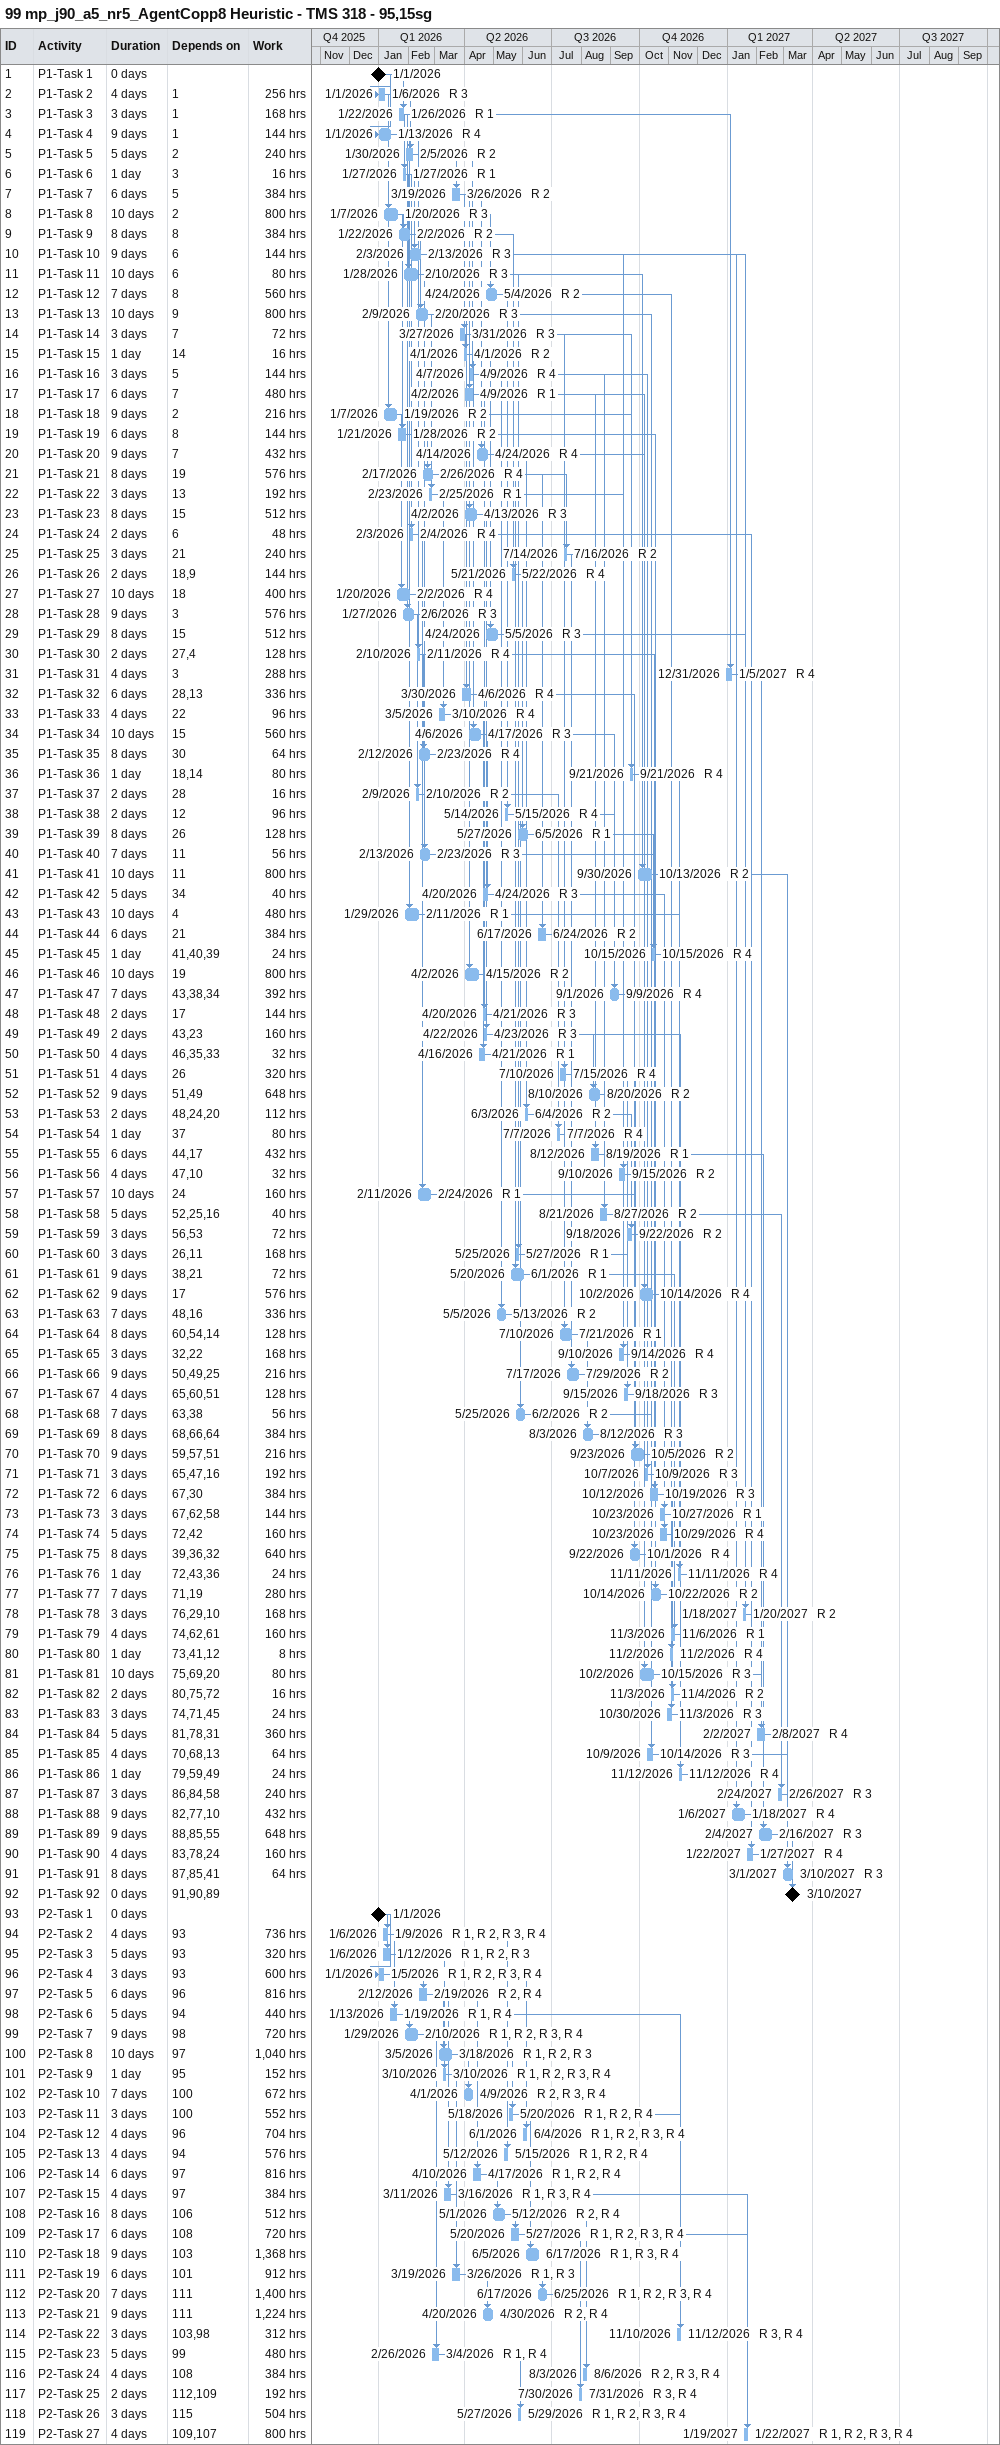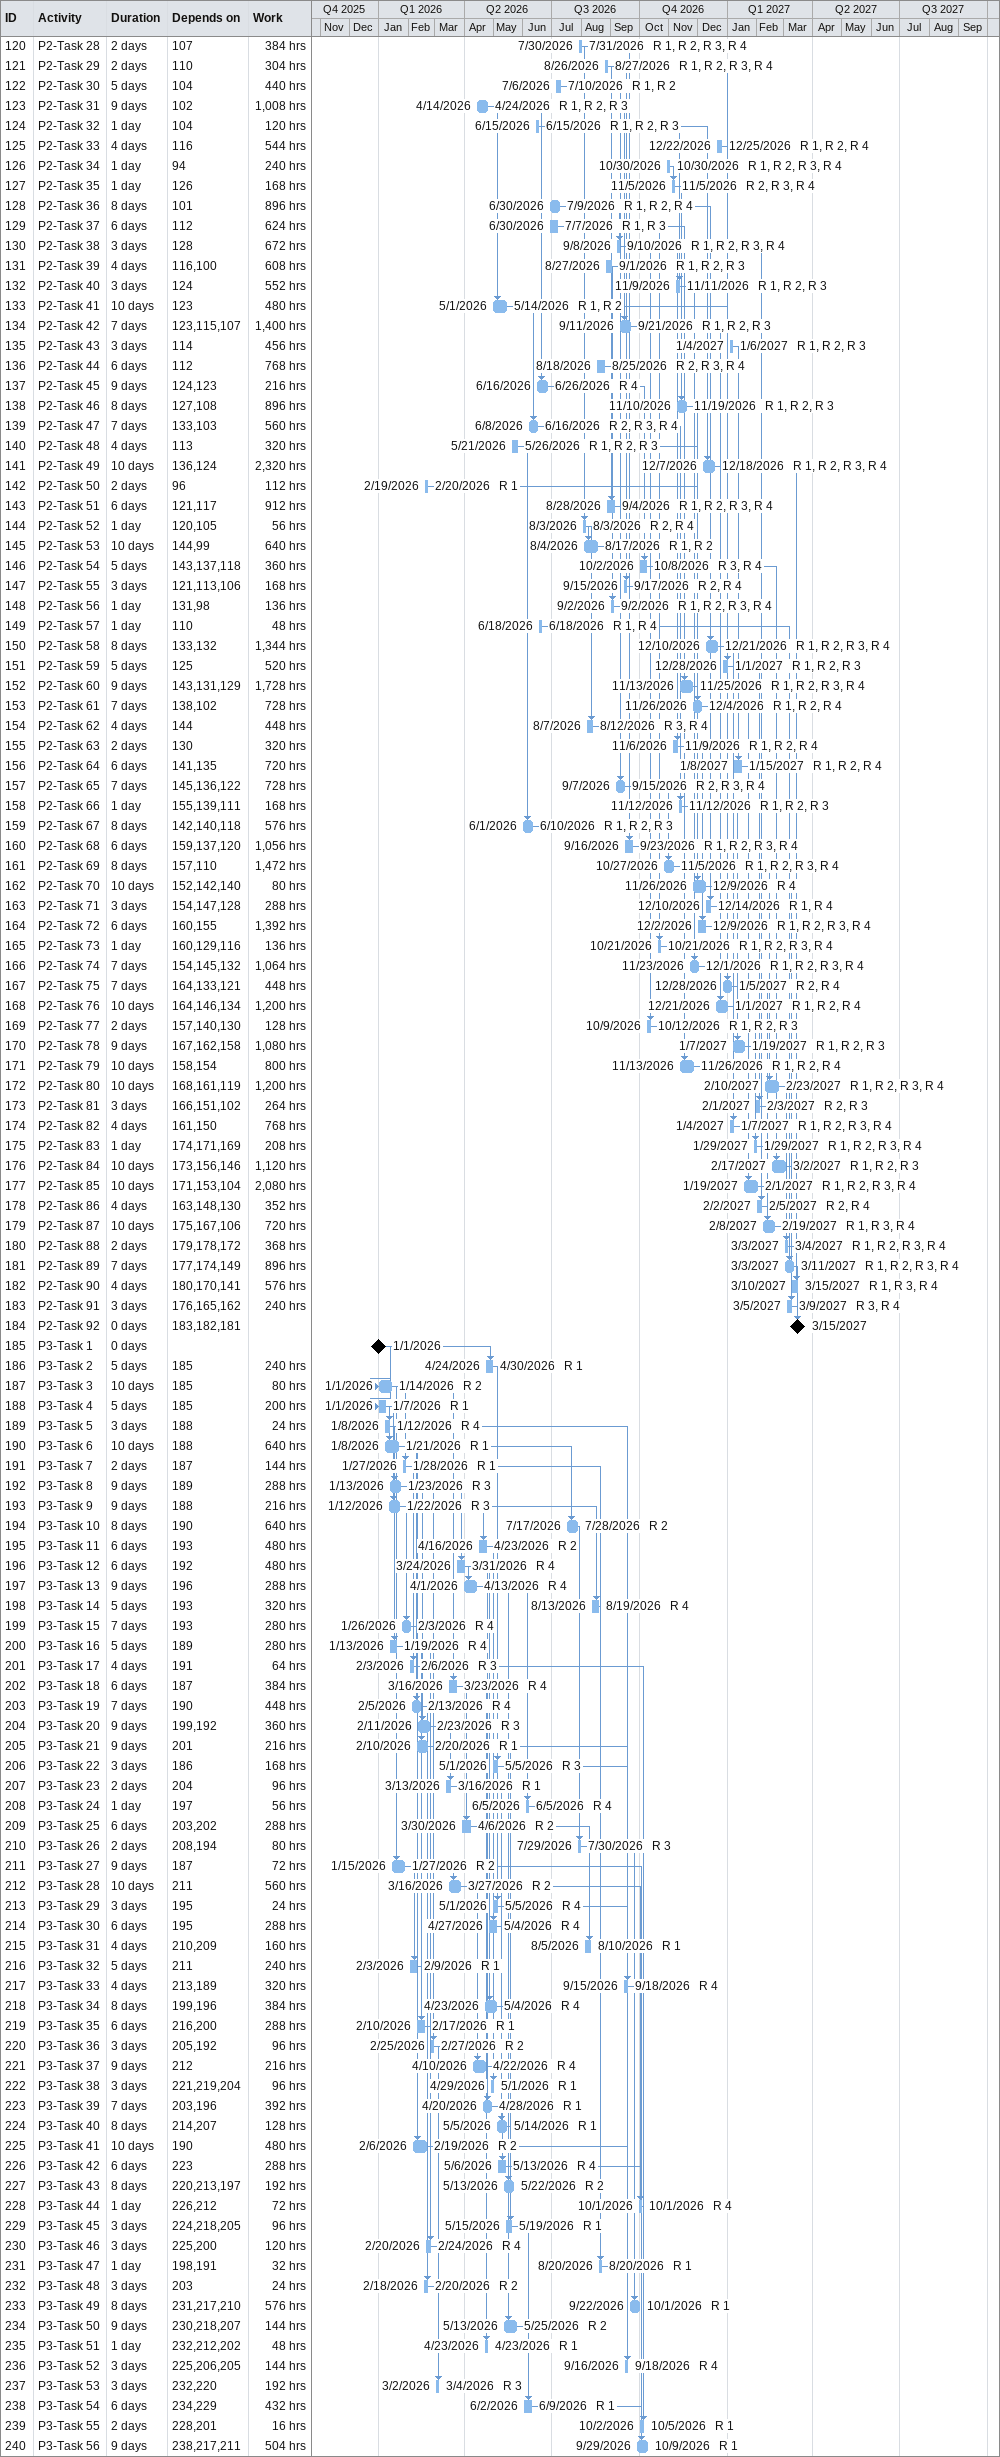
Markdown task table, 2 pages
99 mp_j90_a5_nr5_AgentCopp8 Heuristic - TMS 318 - 95,15sg

| ID | Task | Duration | Start | Finish | Predecessors | Resources | Work (h) |
|---|---|---|---|---|---|---|---|
| 1 | P1-Task 1 | 0d | 2026-01-01 | 2026-01-01 |  |  |  |
| 2 | P1-Task 2 | 4d | 2026-01-01 | 2026-01-06 | 1 | R 3 | 256 |
| 3 | P1-Task 3 | 3d | 2026-01-22 | 2026-01-26 | 1 | R 1 | 168 |
| 4 | P1-Task 4 | 9d | 2026-01-01 | 2026-01-13 | 1 | R 4 | 144 |
| 5 | P1-Task 5 | 5d | 2026-01-30 | 2026-02-05 | 2 | R 2 | 240 |
| 6 | P1-Task 6 | 1d | 2026-01-27 | 2026-01-27 | 3 | R 1 | 16 |
| 7 | P1-Task 7 | 6d | 2026-03-19 | 2026-03-26 | 5 | R 2 | 384 |
| 8 | P1-Task 8 | 10d | 2026-01-07 | 2026-01-20 | 2 | R 3 | 800 |
| 9 | P1-Task 9 | 8d | 2026-01-22 | 2026-02-02 | 8 | R 2 | 384 |
| 10 | P1-Task 10 | 9d | 2026-02-03 | 2026-02-13 | 6 | R 3 | 144 |
| 11 | P1-Task 11 | 10d | 2026-01-28 | 2026-02-10 | 6 | R 3 | 80 |
| 12 | P1-Task 12 | 7d | 2026-04-24 | 2026-05-04 | 8 | R 2 | 560 |
| 13 | P1-Task 13 | 10d | 2026-02-09 | 2026-02-20 | 9 | R 3 | 800 |
| 14 | P1-Task 14 | 3d | 2026-03-27 | 2026-03-31 | 7 | R 3 | 72 |
| 15 | P1-Task 15 | 1d | 2026-04-01 | 2026-04-01 | 14 | R 2 | 16 |
| 16 | P1-Task 16 | 3d | 2026-04-07 | 2026-04-09 | 5 | R 4 | 144 |
| 17 | P1-Task 17 | 6d | 2026-04-02 | 2026-04-09 | 7 | R 1 | 480 |
| 18 | P1-Task 18 | 9d | 2026-01-07 | 2026-01-19 | 2 | R 2 | 216 |
| 19 | P1-Task 19 | 6d | 2026-01-21 | 2026-01-28 | 8 | R 2 | 144 |
| 20 | P1-Task 20 | 9d | 2026-04-14 | 2026-04-24 | 7 | R 4 | 432 |
| 21 | P1-Task 21 | 8d | 2026-02-17 | 2026-02-26 | 19 | R 4 | 576 |
| 22 | P1-Task 22 | 3d | 2026-02-23 | 2026-02-25 | 13 | R 1 | 192 |
| 23 | P1-Task 23 | 8d | 2026-04-02 | 2026-04-13 | 15 | R 3 | 512 |
| 24 | P1-Task 24 | 2d | 2026-02-03 | 2026-02-04 | 6 | R 4 | 48 |
| 25 | P1-Task 25 | 3d | 2026-07-14 | 2026-07-16 | 21 | R 2 | 240 |
| 26 | P1-Task 26 | 2d | 2026-05-21 | 2026-05-22 | 18, 9 | R 4 | 144 |
| 27 | P1-Task 27 | 10d | 2026-01-20 | 2026-02-02 | 18 | R 4 | 400 |
| 28 | P1-Task 28 | 9d | 2026-01-27 | 2026-02-06 | 3 | R 3 | 576 |
| 29 | P1-Task 29 | 8d | 2026-04-24 | 2026-05-05 | 15 | R 3 | 512 |
| 30 | P1-Task 30 | 2d | 2026-02-10 | 2026-02-11 | 27, 4 | R 4 | 128 |
| 31 | P1-Task 31 | 4d | 2026-12-31 | 2027-01-05 | 3 | R 4 | 288 |
| 32 | P1-Task 32 | 6d | 2026-03-30 | 2026-04-06 | 28, 13 | R 4 | 336 |
| 33 | P1-Task 33 | 4d | 2026-03-05 | 2026-03-10 | 22 | R 4 | 96 |
| 34 | P1-Task 34 | 10d | 2026-04-06 | 2026-04-17 | 15 | R 3 | 560 |
| 35 | P1-Task 35 | 8d | 2026-02-12 | 2026-02-23 | 30 | R 4 | 64 |
| 36 | P1-Task 36 | 1d | 2026-09-21 | 2026-09-21 | 18, 14 | R 4 | 80 |
| 37 | P1-Task 37 | 2d | 2026-02-09 | 2026-02-10 | 28 | R 2 | 16 |
| 38 | P1-Task 38 | 2d | 2026-05-14 | 2026-05-15 | 12 | R 4 | 96 |
| 39 | P1-Task 39 | 8d | 2026-05-27 | 2026-06-05 | 26 | R 1 | 128 |
| 40 | P1-Task 40 | 7d | 2026-02-13 | 2026-02-23 | 11 | R 3 | 56 |
| 41 | P1-Task 41 | 10d | 2026-09-30 | 2026-10-13 | 11 | R 2 | 800 |
| 42 | P1-Task 42 | 5d | 2026-04-20 | 2026-04-24 | 34 | R 3 | 40 |
| 43 | P1-Task 43 | 10d | 2026-01-29 | 2026-02-11 | 4 | R 1 | 480 |
| 44 | P1-Task 44 | 6d | 2026-06-17 | 2026-06-24 | 21 | R 2 | 384 |
| 45 | P1-Task 45 | 1d | 2026-10-15 | 2026-10-15 | 41, 40, 39 | R 4 | 24 |
| 46 | P1-Task 46 | 10d | 2026-04-02 | 2026-04-15 | 19 | R 2 | 800 |
| 47 | P1-Task 47 | 7d | 2026-09-01 | 2026-09-09 | 43, 38, 34 | R 4 | 392 |
| 48 | P1-Task 48 | 2d | 2026-04-20 | 2026-04-21 | 17 | R 3 | 144 |
| 49 | P1-Task 49 | 2d | 2026-04-22 | 2026-04-23 | 43, 23 | R 3 | 160 |
| 50 | P1-Task 50 | 4d | 2026-04-16 | 2026-04-21 | 46, 35, 33 | R 1 | 32 |
| 51 | P1-Task 51 | 4d | 2026-07-10 | 2026-07-15 | 26 | R 4 | 320 |
| 52 | P1-Task 52 | 9d | 2026-08-10 | 2026-08-20 | 51, 49 | R 2 | 648 |
| 53 | P1-Task 53 | 2d | 2026-06-03 | 2026-06-04 | 48, 24, 20 | R 2 | 112 |
| 54 | P1-Task 54 | 1d | 2026-07-07 | 2026-07-07 | 37 | R 4 | 80 |
| 55 | P1-Task 55 | 6d | 2026-08-12 | 2026-08-19 | 44, 17 | R 1 | 432 |
| 56 | P1-Task 56 | 4d | 2026-09-10 | 2026-09-15 | 47, 10 | R 2 | 32 |
| 57 | P1-Task 57 | 10d | 2026-02-11 | 2026-02-24 | 24 | R 1 | 160 |
| 58 | P1-Task 58 | 5d | 2026-08-21 | 2026-08-27 | 52, 25, 16 | R 2 | 40 |
| 59 | P1-Task 59 | 3d | 2026-09-18 | 2026-09-22 | 56, 53 | R 2 | 72 |
| 60 | P1-Task 60 | 3d | 2026-05-25 | 2026-05-27 | 26, 11 | R 1 | 168 |
| 61 | P1-Task 61 | 9d | 2026-05-20 | 2026-06-01 | 38, 21 | R 1 | 72 |
| 62 | P1-Task 62 | 9d | 2026-10-02 | 2026-10-14 | 17 | R 4 | 576 |
| 63 | P1-Task 63 | 7d | 2026-05-05 | 2026-05-13 | 48, 16 | R 2 | 336 |
| 64 | P1-Task 64 | 8d | 2026-07-10 | 2026-07-21 | 60, 54, 14 | R 1 | 128 |
| 65 | P1-Task 65 | 3d | 2026-09-10 | 2026-09-14 | 32, 22 | R 4 | 168 |
| 66 | P1-Task 66 | 9d | 2026-07-17 | 2026-07-29 | 50, 49, 25 | R 2 | 216 |
| 67 | P1-Task 67 | 4d | 2026-09-15 | 2026-09-18 | 65, 60, 51 | R 3 | 128 |
| 68 | P1-Task 68 | 7d | 2026-05-25 | 2026-06-02 | 63, 38 | R 2 | 56 |
| 69 | P1-Task 69 | 8d | 2026-08-03 | 2026-08-12 | 68, 66, 64 | R 3 | 384 |
| 70 | P1-Task 70 | 9d | 2026-09-23 | 2026-10-05 | 59, 57, 51 | R 2 | 216 |
| 71 | P1-Task 71 | 3d | 2026-10-07 | 2026-10-09 | 65, 47, 16 | R 3 | 192 |
| 72 | P1-Task 72 | 6d | 2026-10-12 | 2026-10-19 | 67, 30 | R 3 | 384 |
| 73 | P1-Task 73 | 3d | 2026-10-23 | 2026-10-27 | 67, 62, 58 | R 1 | 144 |
| 74 | P1-Task 74 | 5d | 2026-10-23 | 2026-10-29 | 72, 42 | R 4 | 160 |
| 75 | P1-Task 75 | 8d | 2026-09-22 | 2026-10-01 | 39, 36, 32 | R 4 | 640 |
| 76 | P1-Task 76 | 1d | 2026-11-11 | 2026-11-11 | 72, 43, 36 | R 4 | 24 |
| 77 | P1-Task 77 | 7d | 2026-10-14 | 2026-10-22 | 71, 19 | R 2 | 280 |
| 78 | P1-Task 78 | 3d | 2027-01-18 | 2027-01-20 | 76, 29, 10 | R 2 | 168 |
| 79 | P1-Task 79 | 4d | 2026-11-03 | 2026-11-06 | 74, 62, 61 | R 1 | 160 |
| 80 | P1-Task 80 | 1d | 2026-11-02 | 2026-11-02 | 73, 41, 12 | R 4 | 8 |
| 81 | P1-Task 81 | 10d | 2026-10-02 | 2026-10-15 | 75, 69, 20 | R 3 | 80 |
| 82 | P1-Task 82 | 2d | 2026-11-03 | 2026-11-04 | 80, 75, 72 | R 2 | 16 |
| 83 | P1-Task 83 | 3d | 2026-10-30 | 2026-11-03 | 74, 71, 45 | R 3 | 24 |
| 84 | P1-Task 84 | 5d | 2027-02-02 | 2027-02-08 | 81, 78, 31 | R 4 | 360 |
| 85 | P1-Task 85 | 4d | 2026-10-09 | 2026-10-14 | 70, 68, 13 | R 3 | 64 |
| 86 | P1-Task 86 | 1d | 2026-11-12 | 2026-11-12 | 79, 59, 49 | R 4 | 24 |
| 87 | P1-Task 87 | 3d | 2027-02-24 | 2027-02-26 | 86, 84, 58 | R 3 | 240 |
| 88 | P1-Task 88 | 9d | 2027-01-06 | 2027-01-18 | 82, 77, 10 | R 4 | 432 |
| 89 | P1-Task 89 | 9d | 2027-02-04 | 2027-02-16 | 88, 85, 55 | R 3 | 648 |
| 90 | P1-Task 90 | 4d | 2027-01-22 | 2027-01-27 | 83, 78, 24 | R 4 | 160 |
| 91 | P1-Task 91 | 8d | 2027-03-01 | 2027-03-10 | 87, 85, 41 | R 3 | 64 |
| 92 | P1-Task 92 | 0d | 2027-03-10 | 2027-03-10 | 91, 90, 89 |  |  |
| 93 | P2-Task 1 | 0d | 2026-01-01 | 2026-01-01 |  |  |  |
| 94 | P2-Task 2 | 4d | 2026-01-06 | 2026-01-09 | 93 | R 1, R 2, R 3, R 4 | 736 |
| 95 | P2-Task 3 | 5d | 2026-01-06 | 2026-01-12 | 93 | R 1, R 2, R 3 | 320 |
| 96 | P2-Task 4 | 3d | 2026-01-01 | 2026-01-05 | 93 | R 1, R 2, R 3, R 4 | 600 |
| 97 | P2-Task 5 | 6d | 2026-02-12 | 2026-02-19 | 96 | R 2, R 4 | 816 |
| 98 | P2-Task 6 | 5d | 2026-01-13 | 2026-01-19 | 94 | R 1, R 4 | 440 |
| 99 | P2-Task 7 | 9d | 2026-01-29 | 2026-02-10 | 98 | R 1, R 2, R 3, R 4 | 720 |
| 100 | P2-Task 8 | 10d | 2026-03-05 | 2026-03-18 | 97 | R 1, R 2, R 3 | 1040 |
| 101 | P2-Task 9 | 1d | 2026-03-10 | 2026-03-10 | 95 | R 1, R 2, R 3, R 4 | 152 |
| 102 | P2-Task 10 | 7d | 2026-04-01 | 2026-04-09 | 100 | R 2, R 3, R 4 | 672 |
| 103 | P2-Task 11 | 3d | 2026-05-18 | 2026-05-20 | 100 | R 1, R 2, R 4 | 552 |
| 104 | P2-Task 12 | 4d | 2026-06-01 | 2026-06-04 | 96 | R 1, R 2, R 3, R 4 | 704 |
| 105 | P2-Task 13 | 4d | 2026-05-12 | 2026-05-15 | 94 | R 1, R 2, R 4 | 576 |
| 106 | P2-Task 14 | 6d | 2026-04-10 | 2026-04-17 | 97 | R 1, R 2, R 4 | 816 |
| 107 | P2-Task 15 | 4d | 2026-03-11 | 2026-03-16 | 97 | R 1, R 3, R 4 | 384 |
| 108 | P2-Task 16 | 8d | 2026-05-01 | 2026-05-12 | 106 | R 2, R 4 | 512 |
| 109 | P2-Task 17 | 6d | 2026-05-20 | 2026-05-27 | 108 | R 1, R 2, R 3, R 4 | 720 |
| 110 | P2-Task 18 | 9d | 2026-06-05 | 2026-06-17 | 103 | R 1, R 3, R 4 | 1368 |
| 111 | P2-Task 19 | 6d | 2026-03-19 | 2026-03-26 | 101 | R 1, R 3 | 912 |
| 112 | P2-Task 20 | 7d | 2026-06-17 | 2026-06-25 | 111 | R 1, R 2, R 3, R 4 | 1400 |
| 113 | P2-Task 21 | 9d | 2026-04-20 | 2026-04-30 | 111 | R 2, R 4 | 1224 |
| 114 | P2-Task 22 | 3d | 2026-11-10 | 2026-11-12 | 103, 98 | R 3, R 4 | 312 |
| 115 | P2-Task 23 | 5d | 2026-02-26 | 2026-03-04 | 99 | R 1, R 4 | 480 |
| 116 | P2-Task 24 | 4d | 2026-08-03 | 2026-08-06 | 108 | R 2, R 3, R 4 | 384 |
| 117 | P2-Task 25 | 2d | 2026-07-30 | 2026-07-31 | 112, 109 | R 3, R 4 | 192 |
| 118 | P2-Task 26 | 3d | 2026-05-27 | 2026-05-29 | 115 | R 1, R 2, R 3, R 4 | 504 |
| 119 | P2-Task 27 | 4d | 2027-01-19 | 2027-01-22 | 109, 107 | R 1, R 2, R 3, R 4 | 800 |
| 120 | P2-Task 28 | 2d | 2026-07-30 | 2026-07-31 | 107 | R 1, R 2, R 3, R 4 | 384 |
| 121 | P2-Task 29 | 2d | 2026-08-26 | 2026-08-27 | 110 | R 1, R 2, R 3, R 4 | 304 |
| 122 | P2-Task 30 | 5d | 2026-07-06 | 2026-07-10 | 104 | R 1, R 2 | 440 |
| 123 | P2-Task 31 | 9d | 2026-04-14 | 2026-04-24 | 102 | R 1, R 2, R 3 | 1008 |
| 124 | P2-Task 32 | 1d | 2026-06-15 | 2026-06-15 | 104 | R 1, R 2, R 3 | 120 |
| 125 | P2-Task 33 | 4d | 2026-12-22 | 2026-12-25 | 116 | R 1, R 2, R 4 | 544 |
| 126 | P2-Task 34 | 1d | 2026-10-30 | 2026-10-30 | 94 | R 1, R 2, R 3, R 4 | 240 |
| 127 | P2-Task 35 | 1d | 2026-11-05 | 2026-11-05 | 126 | R 2, R 3, R 4 | 168 |
| 128 | P2-Task 36 | 8d | 2026-06-30 | 2026-07-09 | 101 | R 1, R 2, R 4 | 896 |
| 129 | P2-Task 37 | 6d | 2026-06-30 | 2026-07-07 | 112 | R 1, R 3 | 624 |
| 130 | P2-Task 38 | 3d | 2026-09-08 | 2026-09-10 | 128 | R 1, R 2, R 3, R 4 | 672 |
| 131 | P2-Task 39 | 4d | 2026-08-27 | 2026-09-01 | 116, 100 | R 1, R 2, R 3 | 608 |
| 132 | P2-Task 40 | 3d | 2026-11-09 | 2026-11-11 | 124 | R 1, R 2, R 3 | 552 |
| 133 | P2-Task 41 | 10d | 2026-05-01 | 2026-05-14 | 123 | R 1, R 2 | 480 |
| 134 | P2-Task 42 | 7d | 2026-09-11 | 2026-09-21 | 123, 115, 107 | R 1, R 2, R 3 | 1400 |
| 135 | P2-Task 43 | 3d | 2027-01-04 | 2027-01-06 | 114 | R 1, R 2, R 3 | 456 |
| 136 | P2-Task 44 | 6d | 2026-08-18 | 2026-08-25 | 112 | R 2, R 3, R 4 | 768 |
| 137 | P2-Task 45 | 9d | 2026-06-16 | 2026-06-26 | 124, 123 | R 4 | 216 |
| 138 | P2-Task 46 | 8d | 2026-11-10 | 2026-11-19 | 127, 108 | R 1, R 2, R 3 | 896 |
| 139 | P2-Task 47 | 7d | 2026-06-08 | 2026-06-16 | 133, 103 | R 2, R 3, R 4 | 560 |
| 140 | P2-Task 48 | 4d | 2026-05-21 | 2026-05-26 | 113 | R 1, R 2, R 3 | 320 |
| 141 | P2-Task 49 | 10d | 2026-12-07 | 2026-12-18 | 136, 124 | R 1, R 2, R 3, R 4 | 2320 |
| 142 | P2-Task 50 | 2d | 2026-02-19 | 2026-02-20 | 96 | R 1 | 112 |
| 143 | P2-Task 51 | 6d | 2026-08-28 | 2026-09-04 | 121, 117 | R 1, R 2, R 3, R 4 | 912 |
| 144 | P2-Task 52 | 1d | 2026-08-03 | 2026-08-03 | 120, 105 | R 2, R 4 | 56 |
| 145 | P2-Task 53 | 10d | 2026-08-04 | 2026-08-17 | 144, 99 | R 1, R 2 | 640 |
| 146 | P2-Task 54 | 5d | 2026-10-02 | 2026-10-08 | 143, 137, 118 | R 3, R 4 | 360 |
| 147 | P2-Task 55 | 3d | 2026-09-15 | 2026-09-17 | 121, 113, 106 | R 2, R 4 | 168 |
| 148 | P2-Task 56 | 1d | 2026-09-02 | 2026-09-02 | 131, 98 | R 1, R 2, R 3, R 4 | 136 |
| 149 | P2-Task 57 | 1d | 2026-06-18 | 2026-06-18 | 110 | R 1, R 4 | 48 |
| 150 | P2-Task 58 | 8d | 2026-12-10 | 2026-12-21 | 133, 132 | R 1, R 2, R 3, R 4 | 1344 |
| 151 | P2-Task 59 | 5d | 2026-12-28 | 2027-01-01 | 125 | R 1, R 2, R 3 | 520 |
| 152 | P2-Task 60 | 9d | 2026-11-13 | 2026-11-25 | 143, 131, 129 | R 1, R 2, R 3, R 4 | 1728 |
| 153 | P2-Task 61 | 7d | 2026-11-26 | 2026-12-04 | 138, 102 | R 1, R 2, R 4 | 728 |
| 154 | P2-Task 62 | 4d | 2026-08-07 | 2026-08-12 | 144 | R 3, R 4 | 448 |
| 155 | P2-Task 63 | 2d | 2026-11-06 | 2026-11-09 | 130 | R 1, R 2, R 4 | 320 |
| 156 | P2-Task 64 | 6d | 2027-01-08 | 2027-01-15 | 141, 135 | R 1, R 2, R 4 | 720 |
| 157 | P2-Task 65 | 7d | 2026-09-07 | 2026-09-15 | 145, 136, 122 | R 2, R 3, R 4 | 728 |
| 158 | P2-Task 66 | 1d | 2026-11-12 | 2026-11-12 | 155, 139, 111 | R 1, R 2, R 3 | 168 |
| 159 | P2-Task 67 | 8d | 2026-06-01 | 2026-06-10 | 142, 140, 118 | R 1, R 2, R 3 | 576 |
| 160 | P2-Task 68 | 6d | 2026-09-16 | 2026-09-23 | 159, 137, 120 | R 1, R 2, R 3, R 4 | 1056 |
| 161 | P2-Task 69 | 8d | 2026-10-27 | 2026-11-05 | 157, 110 | R 1, R 2, R 3, R 4 | 1472 |
| 162 | P2-Task 70 | 10d | 2026-11-26 | 2026-12-09 | 152, 142, 140 | R 4 | 80 |
| 163 | P2-Task 71 | 3d | 2026-12-10 | 2026-12-14 | 154, 147, 128 | R 1, R 4 | 288 |
| 164 | P2-Task 72 | 6d | 2026-12-02 | 2026-12-09 | 160, 155 | R 1, R 2, R 3, R 4 | 1392 |
| 165 | P2-Task 73 | 1d | 2026-10-21 | 2026-10-21 | 160, 129, 116 | R 1, R 2, R 3, R 4 | 136 |
| 166 | P2-Task 74 | 7d | 2026-11-23 | 2026-12-01 | 154, 145, 132 | R 1, R 2, R 3, R 4 | 1064 |
| 167 | P2-Task 75 | 7d | 2026-12-28 | 2027-01-05 | 164, 133, 121 | R 2, R 4 | 448 |
| 168 | P2-Task 76 | 10d | 2026-12-21 | 2027-01-01 | 164, 146, 134 | R 1, R 2, R 4 | 1200 |
| 169 | P2-Task 77 | 2d | 2026-10-09 | 2026-10-12 | 157, 140, 130 | R 1, R 2, R 3 | 128 |
| 170 | P2-Task 78 | 9d | 2027-01-07 | 2027-01-19 | 167, 162, 158 | R 1, R 2, R 3 | 1080 |
| 171 | P2-Task 79 | 10d | 2026-11-13 | 2026-11-26 | 158, 154 | R 1, R 2, R 4 | 800 |
| 172 | P2-Task 80 | 10d | 2027-02-10 | 2027-02-23 | 168, 161, 119 | R 1, R 2, R 3, R 4 | 1200 |
| 173 | P2-Task 81 | 3d | 2027-02-01 | 2027-02-03 | 166, 151, 102 | R 2, R 3 | 264 |
| 174 | P2-Task 82 | 4d | 2027-01-04 | 2027-01-07 | 161, 150 | R 1, R 2, R 3, R 4 | 768 |
| 175 | P2-Task 83 | 1d | 2027-01-29 | 2027-01-29 | 174, 171, 169 | R 1, R 2, R 3, R 4 | 208 |
| 176 | P2-Task 84 | 10d | 2027-02-17 | 2027-03-02 | 173, 156, 146 | R 1, R 2, R 3 | 1120 |
| 177 | P2-Task 85 | 10d | 2027-01-19 | 2027-02-01 | 171, 153, 104 | R 1, R 2, R 3, R 4 | 2080 |
| 178 | P2-Task 86 | 4d | 2027-02-02 | 2027-02-05 | 163, 148, 130 | R 2, R 4 | 352 |
| 179 | P2-Task 87 | 10d | 2027-02-08 | 2027-02-19 | 175, 167, 106 | R 1, R 3, R 4 | 720 |
| 180 | P2-Task 88 | 2d | 2027-03-03 | 2027-03-04 | 179, 178, 172 | R 1, R 2, R 3, R 4 | 368 |
| 181 | P2-Task 89 | 7d | 2027-03-03 | 2027-03-11 | 177, 174, 149 | R 1, R 2, R 3, R 4 | 896 |
| 182 | P2-Task 90 | 4d | 2027-03-10 | 2027-03-15 | 180, 170, 141 | R 1, R 3, R 4 | 576 |
| 183 | P2-Task 91 | 3d | 2027-03-05 | 2027-03-09 | 176, 165, 162 | R 3, R 4 | 240 |
| 184 | P2-Task 92 | 0d | 2027-03-15 | 2027-03-15 | 183, 182, 181 |  |  |
| 185 | P3-Task 1 | 0d | 2026-01-01 | 2026-01-01 |  |  |  |
| 186 | P3-Task 2 | 5d | 2026-04-24 | 2026-04-30 | 185 | R 1 | 240 |
| 187 | P3-Task 3 | 10d | 2026-01-01 | 2026-01-14 | 185 | R 2 | 80 |
| 188 | P3-Task 4 | 5d | 2026-01-01 | 2026-01-07 | 185 | R 1 | 200 |
| 189 | P3-Task 5 | 3d | 2026-01-08 | 2026-01-12 | 188 | R 4 | 24 |
| 190 | P3-Task 6 | 10d | 2026-01-08 | 2026-01-21 | 188 | R 1 | 640 |
| 191 | P3-Task 7 | 2d | 2026-01-27 | 2026-01-28 | 187 | R 1 | 144 |
| 192 | P3-Task 8 | 9d | 2026-01-13 | 2026-01-23 | 189 | R 3 | 288 |
| 193 | P3-Task 9 | 9d | 2026-01-12 | 2026-01-22 | 188 | R 3 | 216 |
| 194 | P3-Task 10 | 8d | 2026-07-17 | 2026-07-28 | 190 | R 2 | 640 |
| 195 | P3-Task 11 | 6d | 2026-04-16 | 2026-04-23 | 193 | R 2 | 480 |
| 196 | P3-Task 12 | 6d | 2026-03-24 | 2026-03-31 | 192 | R 4 | 480 |
| 197 | P3-Task 13 | 9d | 2026-04-01 | 2026-04-13 | 196 | R 4 | 288 |
| 198 | P3-Task 14 | 5d | 2026-08-13 | 2026-08-19 | 193 | R 4 | 320 |
| 199 | P3-Task 15 | 7d | 2026-01-26 | 2026-02-03 | 193 | R 4 | 280 |
| 200 | P3-Task 16 | 5d | 2026-01-13 | 2026-01-19 | 189 | R 4 | 280 |
| 201 | P3-Task 17 | 4d | 2026-02-03 | 2026-02-06 | 191 | R 3 | 64 |
| 202 | P3-Task 18 | 6d | 2026-03-16 | 2026-03-23 | 187 | R 4 | 384 |
| 203 | P3-Task 19 | 7d | 2026-02-05 | 2026-02-13 | 190 | R 4 | 448 |
| 204 | P3-Task 20 | 9d | 2026-02-11 | 2026-02-23 | 199, 192 | R 3 | 360 |
| 205 | P3-Task 21 | 9d | 2026-02-10 | 2026-02-20 | 201 | R 1 | 216 |
| 206 | P3-Task 22 | 3d | 2026-05-01 | 2026-05-05 | 186 | R 3 | 168 |
| 207 | P3-Task 23 | 2d | 2026-03-13 | 2026-03-16 | 204 | R 1 | 96 |
| 208 | P3-Task 24 | 1d | 2026-06-05 | 2026-06-05 | 197 | R 4 | 56 |
| 209 | P3-Task 25 | 6d | 2026-03-30 | 2026-04-06 | 203, 202 | R 2 | 288 |
| 210 | P3-Task 26 | 2d | 2026-07-29 | 2026-07-30 | 208, 194 | R 3 | 80 |
| 211 | P3-Task 27 | 9d | 2026-01-15 | 2026-01-27 | 187 | R 2 | 72 |
| 212 | P3-Task 28 | 10d | 2026-03-16 | 2026-03-27 | 211 | R 2 | 560 |
| 213 | P3-Task 29 | 3d | 2026-05-01 | 2026-05-05 | 195 | R 4 | 24 |
| 214 | P3-Task 30 | 6d | 2026-04-27 | 2026-05-04 | 195 | R 4 | 288 |
| 215 | P3-Task 31 | 4d | 2026-08-05 | 2026-08-10 | 210, 209 | R 1 | 160 |
| 216 | P3-Task 32 | 5d | 2026-02-03 | 2026-02-09 | 211 | R 1 | 240 |
| 217 | P3-Task 33 | 4d | 2026-09-15 | 2026-09-18 | 213, 189 | R 4 | 320 |
| 218 | P3-Task 34 | 8d | 2026-04-23 | 2026-05-04 | 199, 196 | R 4 | 384 |
| 219 | P3-Task 35 | 6d | 2026-02-10 | 2026-02-17 | 216, 200 | R 1 | 288 |
| 220 | P3-Task 36 | 3d | 2026-02-25 | 2026-02-27 | 205, 192 | R 2 | 96 |
| 221 | P3-Task 37 | 9d | 2026-04-10 | 2026-04-22 | 212 | R 4 | 216 |
| 222 | P3-Task 38 | 3d | 2026-04-29 | 2026-05-01 | 221, 219, 204 | R 1 | 96 |
| 223 | P3-Task 39 | 7d | 2026-04-20 | 2026-04-28 | 203, 196 | R 1 | 392 |
| 224 | P3-Task 40 | 8d | 2026-05-05 | 2026-05-14 | 214, 207 | R 1 | 128 |
| 225 | P3-Task 41 | 10d | 2026-02-06 | 2026-02-19 | 190 | R 2 | 480 |
| 226 | P3-Task 42 | 6d | 2026-05-06 | 2026-05-13 | 223 | R 4 | 288 |
| 227 | P3-Task 43 | 8d | 2026-05-13 | 2026-05-22 | 220, 213, 197 | R 2 | 192 |
| 228 | P3-Task 44 | 1d | 2026-10-01 | 2026-10-01 | 226, 212 | R 4 | 72 |
| 229 | P3-Task 45 | 3d | 2026-05-15 | 2026-05-19 | 224, 218, 205 | R 1 | 96 |
| 230 | P3-Task 46 | 3d | 2026-02-20 | 2026-02-24 | 225, 200 | R 4 | 120 |
| 231 | P3-Task 47 | 1d | 2026-08-20 | 2026-08-20 | 198, 191 | R 1 | 32 |
| 232 | P3-Task 48 | 3d | 2026-02-18 | 2026-02-20 | 203 | R 2 | 24 |
| 233 | P3-Task 49 | 8d | 2026-09-22 | 2026-10-01 | 231, 217, 210 | R 1 | 576 |
| 234 | P3-Task 50 | 9d | 2026-05-13 | 2026-05-25 | 230, 218, 207 | R 2 | 144 |
| 235 | P3-Task 51 | 1d | 2026-04-23 | 2026-04-23 | 232, 212, 202 | R 1 | 48 |
| 236 | P3-Task 52 | 3d | 2026-09-16 | 2026-09-18 | 225, 206, 205 | R 4 | 144 |
| 237 | P3-Task 53 | 3d | 2026-03-02 | 2026-03-04 | 232, 220 | R 3 | 192 |
| 238 | P3-Task 54 | 6d | 2026-06-02 | 2026-06-09 | 234, 229 | R 1 | 432 |
| 239 | P3-Task 55 | 2d | 2026-10-02 | 2026-10-05 | 228, 201 | R 1 | 16 |
| 240 | P3-Task 56 | 9d | 2026-09-29 | 2026-10-09 | 238, 217, 211 | R 1 | 504 |
